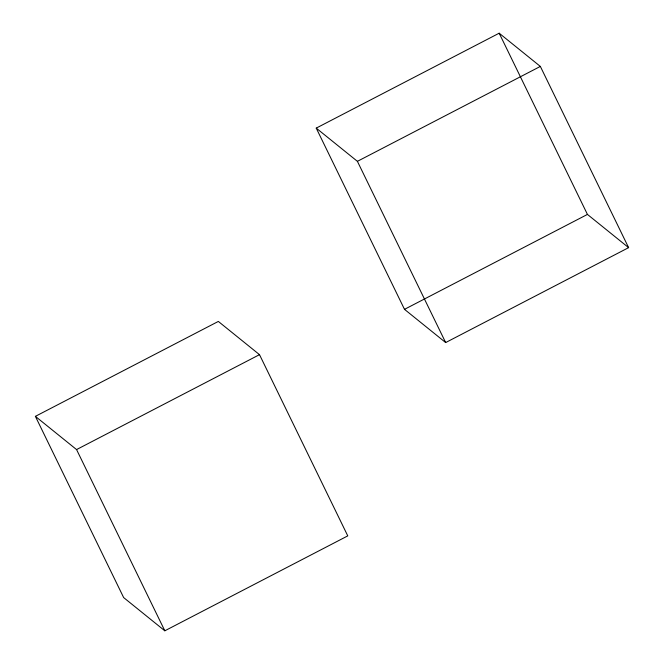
<?xml version="1.0" encoding="UTF-8"?>
<svg xmlns="http://www.w3.org/2000/svg" width="664" height="664" viewBox="0 0 664 664"><rect width="100%" height="100%" fill="white"/><g stroke="black" fill="none" stroke-linecap="round" stroke-linejoin="round"><path stroke-width="1" d="M316.23 128.119L499.179 33.2L540.347 66.425L628.617 247.647L445.668 342.566L404.5 309.341L316.23 128.119L357.398 161.335L445.668 342.566M357.398 161.335L540.347 66.425M35.383 416.353L218.332 321.434L259.499 354.659L347.77 535.881L164.821 630.8L123.653 597.575L35.383 416.353L76.559 449.578L164.821 630.8M76.559 449.578L259.499 354.659M404.5 309.341L587.441 214.422L628.617 247.647M499.179 33.2L587.441 214.422"/></g></svg>
